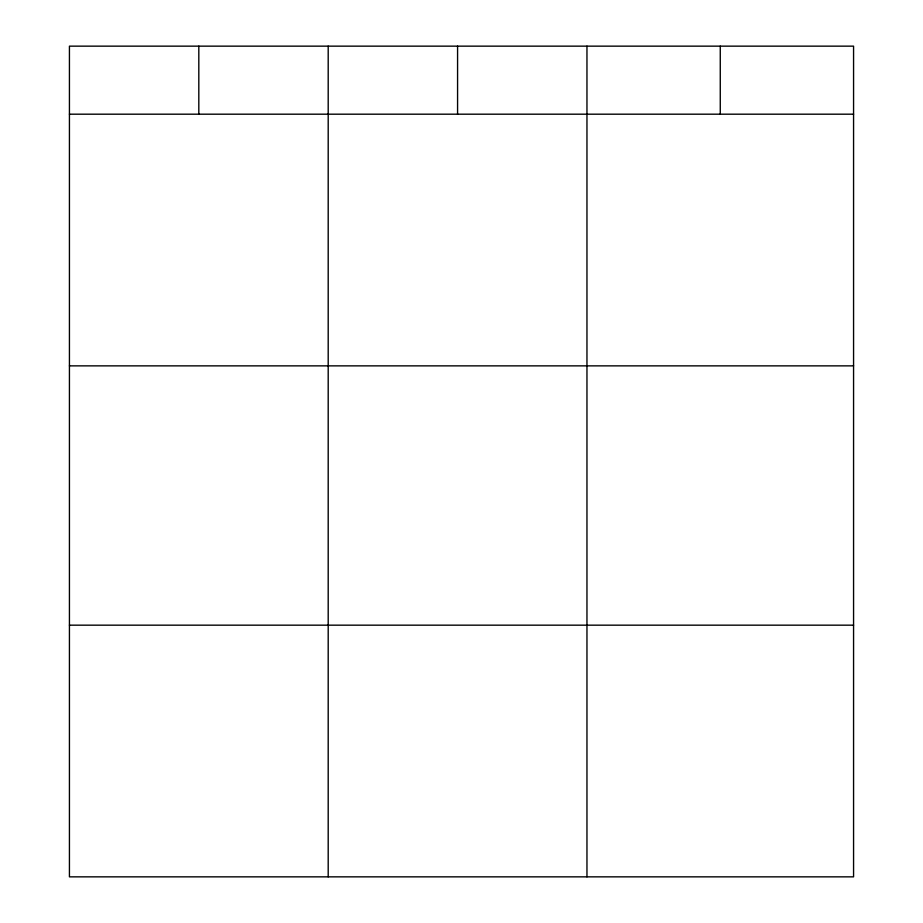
<?xml version="1.0" encoding="UTF-8"?>
<svg xmlns="http://www.w3.org/2000/svg" width="923" height="923" viewBox="0 0 923 923"><rect width="100%" height="100%" fill="white"/><g stroke="black" fill="none" stroke-linecap="round" stroke-linejoin="round"><path stroke-width="1.38" d="M853.567 365.866L853.567 46.15L69.433 46.15L69.433 876.85L853.567 876.85L853.567 365.866L69.433 365.866M69.433 114.187L853.567 114.187M69.433 625.171L853.567 625.171M720.263 46.15L720.263 114.187M586.959 46.15L586.959 876.85M457.577 46.15L457.577 114.187M328.196 46.15L328.196 876.85M198.814 46.15L198.814 114.187"/></g></svg>
